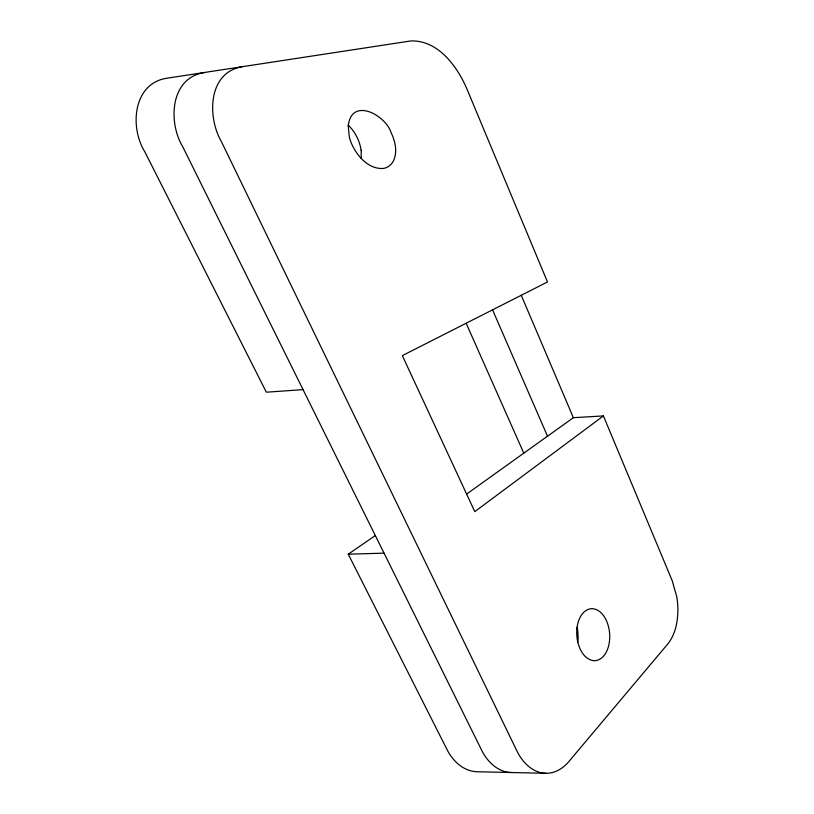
<?xml version="1.0" encoding="UTF-8"?>
<svg xmlns="http://www.w3.org/2000/svg" width="814" height="814" viewBox="0 0 814 814"><rect width="100%" height="100%" fill="white"/><g stroke="black" fill="none" stroke-linecap="round" stroke-linejoin="round"><path stroke-width="1.22" d="M361.243 158.425L361.172 150.214M375.325 535.531L348.26 554.192L446.957 749.409C452.645 761.029 463.685 771.469 477.258 771.753L545.746 773.3C554.904 773.554 563.308 768.274 568.986 761.405L667.795 643.955C675.325 634.594 677.696 622.181 677.879 610.439A238.655 137.79 0 0 0 676.739 596.611L672.161 580.575L603.418 415.923L474.786 511.65L402.33 355.626L547.496 281.98L466.3 87.485C456.451 65.385 437.464 39.845 410.673 40.965L167.379 78.144C133.058 82.865 129.436 127.177 144.78 151.73L266.351 392.195L303.052 389.641M466.626 494.067L573.371 417.694L603.418 415.923M241.931 66.799C207.814 72.629 207.234 117.267 221.377 141.565L516.758 750.63C522.13 761.996 532.397 772.924 545.746 773.3M204.314 72.578C170.075 77.798 167.959 122.293 182.712 146.693L481.573 750.02C487.108 761.517 497.771 772.191 511.233 772.517M348.26 554.192L384.045 553.144M348.331 125.01L352.116 129.375A112.129 64.733 0 0 1 361.06 150.214M466.157 323.25L523.789 453.164M492.562 309.849L547.517 436.192M521.255 295.299L573.371 417.694M577.787 642.083A111.66 64.469 0 0 0 578.164 637.932L577.787 631.013A111.152 64.174 0 0 0 577.075 627.34M348.25 125.814L349.287 136.884A122.975 71.001 0 0 0 352.096 144.882C357.733 156.715 368.722 169.159 382.936 168.488A9.168 5.291 0 0 0 385.175 168.03C396.377 164.428 397.191 149.969 394.118 140.435A123.26 71.164 0 0 0 391.178 132.824C385.724 114.988 351.495 96.571 348.25 125.814M576.861 629.232L576.739 631.379A122.7 70.838 0 0 0 577.319 639.763C578.886 648.463 583.597 658.923 593.233 660.642A6.095 3.521 0 0 0 596.102 660.581C604.527 658.872 608.353 649.592 609.381 641.92A119.933 69.241 0 0 0 608.557 626.933C606.634 618.996 601.627 609.666 592.633 608.669A6.044 3.49 0 0 0 590.75 608.719C581.471 610.235 577.553 620.99 576.861 629.232"/></g></svg>
